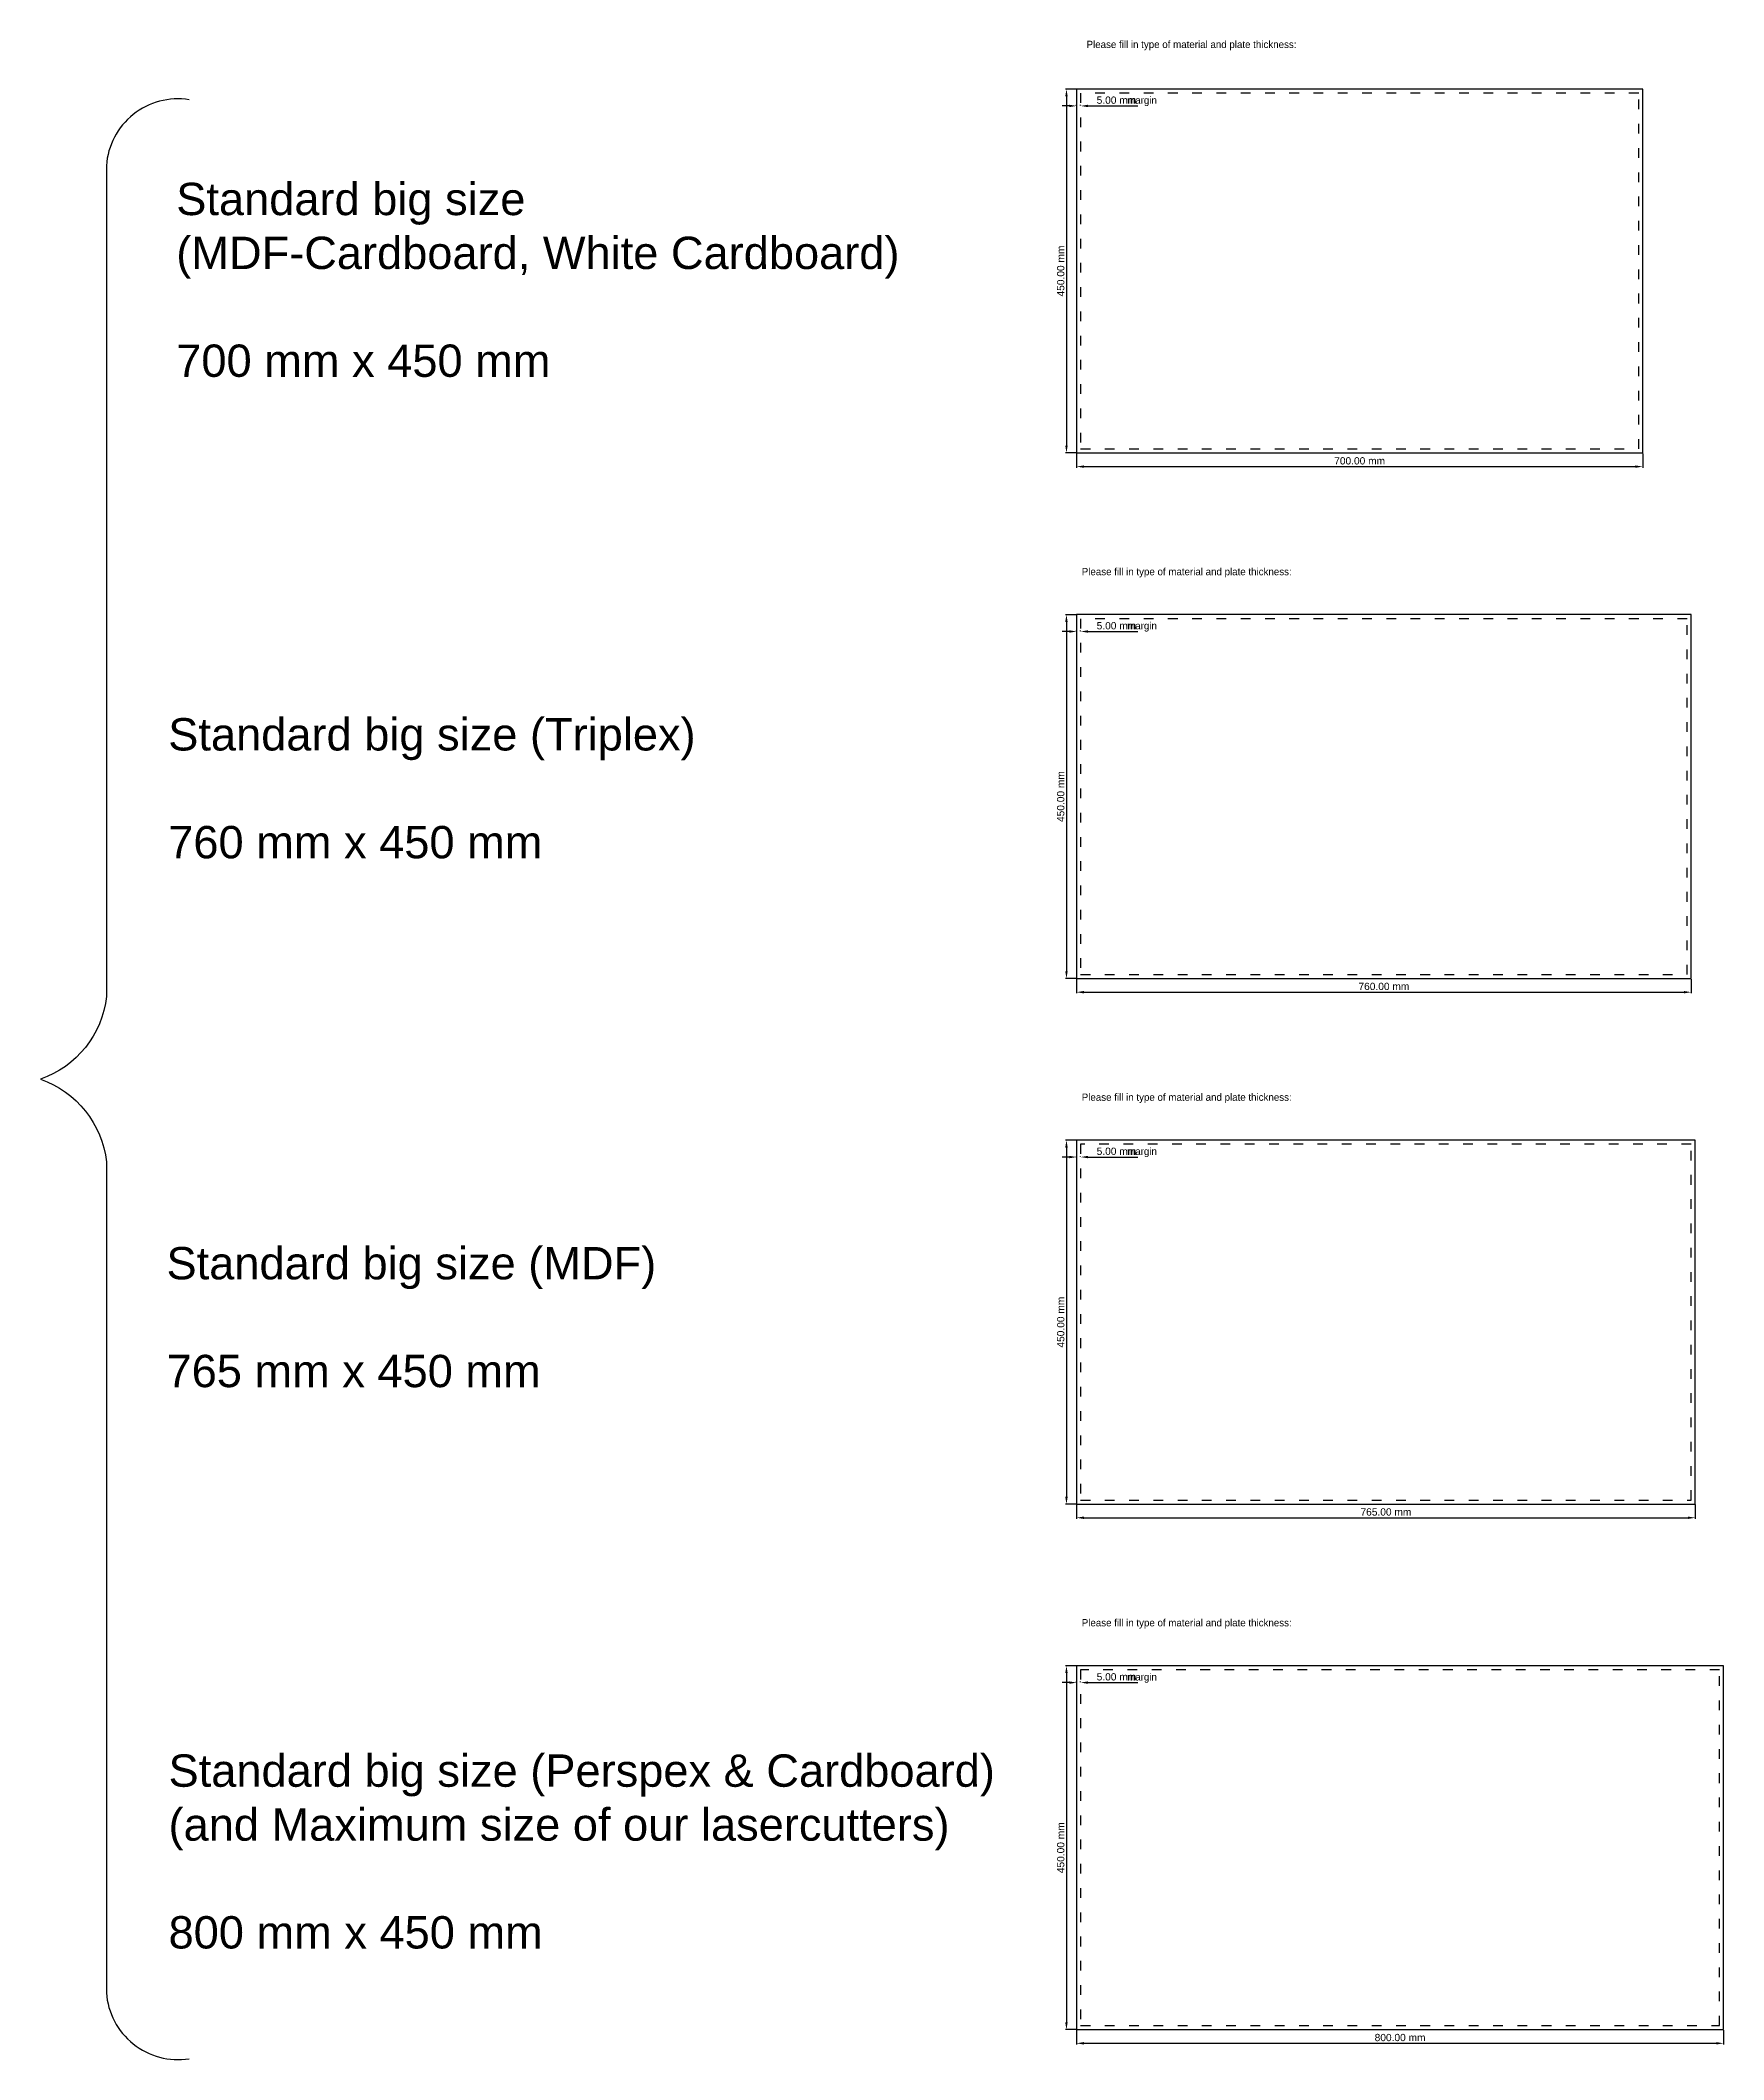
# Model space of a CAD drawing. Header units: millimetres. Extents: x 1134 to 5129, y -2137 to 2987.
# Drawn here: x 2959 to 5041, y -2137 to 360 of the extents above; entities that cross this region are included whole.
import ezdxf

# ---------------------------------------------------------------- set-up
doc = ezdxf.new("R2010")
doc.units = ezdxf.units.MM
doc.linetypes.add('ACAD_ISO03W100', pattern=[30, 12, -18])
doc.layers.add('layout', color=3, linetype='Continuous', true_color=0x00ff00)
doc.styles.add('ARIAL', font='arial.ttf')
doc.dimstyles.new('ARIAL', dxfattribs={"dimtxt": 9, "dimasz": 9, "dimexe": 1.25, "dimexo": 0.625, "dimgap": 2.5, "dimtad": 1, "dimtoh": 1, "dimzin": 1, "dimdsep": 46, "dimtxsty": 'ARIAL', "dimcen": 2.5, "dimadec": 0, "dimazin": 0, "dimtfac": 1, "dimtdec": 4, "dimtix": 1, "dimtofl": 0, "dimtmove": 1, "dimatfit": 3, "dimfxl": 1, "dimtolj": 1, "dimtzin": 1, "dimarcsym": 0})

# ---------------------------------------------------------------- blocks, each defined once
blk = doc.blocks.new('*D9')
at = {"layer": 'Defpoints', "color": 0, "transparency": 16777216}
for p in [(4240.6, -150), (4940.6, -150), (4940.6, -166.9)]:
    blk.add_point(p, dxfattribs=at)
at = {"layer": 'layout', "color": 0, "lineweight": -2, "transparency": 16777216}
for p, q in [((4240.6, -150.6), (4240.6, -168.2)), ((4249.6, -166.9), (4931.6, -166.9)), ((4940.6, -150.6), (4940.6, -168.2))]:
    blk.add_line(p, q, dxfattribs=at)
at = {"layer": 'layout', "color": 0, "transparency": 16777216}
for points in [[(4249.6, -165.4), (4249.6, -168.4), (4240.6, -166.9)], [(4931.6, -168.4), (4931.6, -165.4), (4940.6, -166.9)]]:
    blk.add_solid(points, dxfattribs=at)
at = {"layer": 'layout', "color": 0, "transparency": 16777216, "insert": (4590.6, -159.8), "char_height": 9, "attachment_point": 5, "style": 'ARIAL'}
blk.add_mtext('\\A1;700.00 mm', dxfattribs=at)
blk = doc.blocks.new('*D10')
at = {"layer": 'Defpoints', "color": 0, "transparency": 16777216}
for p in [(4240.6, 300), (4228.1, -150), (4240.6, -150)]:
    blk.add_point(p, dxfattribs=at)
at = {"layer": 'layout', "color": 0, "lineweight": -2, "transparency": 16777216}
for p, q in [((4240, 300), (4226.9, 300)), ((4228.1, 291), (4228.1, -141)), ((4240, -150), (4226.9, -150))]:
    blk.add_line(p, q, dxfattribs=at)
at = {"layer": 'layout', "color": 0, "transparency": 16777216}
for points in [[(4229.6, 291), (4226.6, 291), (4228.1, 300)], [(4226.6, -141), (4229.6, -141), (4228.1, -150)]]:
    blk.add_solid(points, dxfattribs=at)
at = {"layer": 'layout', "color": 0, "transparency": 16777216, "insert": (4221, 75), "char_height": 9, "attachment_point": 5, "rotation": 90, "style": 'ARIAL'}
blk.add_mtext('\\A1;450.00 mm', dxfattribs=at)
blk = doc.blocks.new('*D11')
at = {"layer": 'Defpoints', "color": 0, "transparency": 16777216}
for p in [(4240.6, 279.1), (4245.6, 279.2), (4245.6, 279.1)]:
    blk.add_point(p, dxfattribs=at)
at = {"layer": 'layout', "color": 0, "lineweight": -2, "transparency": 16777216}
for p, q in [((4231.6, 279.2), (4222.6, 279.2)), ((4240.6, 279.8), (4240.6, 280.4)), ((4245.6, 279.8), (4245.6, 280.4)), ((4254.6, 279.2), (4316.2, 279.2))]:
    blk.add_line(p, q, dxfattribs=at)
at = {"layer": 'layout', "color": 0, "transparency": 16777216}
for points in [[(4231.6, 277.7), (4231.6, 280.7), (4240.6, 279.2)], [(4254.6, 280.7), (4254.6, 277.7), (4245.6, 279.2)]]:
    blk.add_solid(points, dxfattribs=at)
at = {"layer": 'layout', "color": 0, "transparency": 16777216, "insert": (4289.9, 286.3), "char_height": 9, "attachment_point": 5, "style": 'ARIAL'}
blk.add_mtext('\\A1;5.00 mm', dxfattribs=at)
blk = doc.blocks.new('*D12')
at = {"layer": 'Defpoints', "color": 0, "transparency": 16777216}
for p in [(4240.6, 279.1), (4245.6, 279.2), (4245.6, 279.1)]:
    blk.add_point(p, dxfattribs=at)
at = {"layer": 'layout', "color": 0, "lineweight": -2, "transparency": 16777216}
for p, q in [((4231.6, 279.2), (4222.6, 279.2)), ((4240.6, 279.8), (4240.6, 280.4)), ((4245.6, 279.8), (4245.6, 280.4)), ((4254.6, 279.2), (4316.2, 279.2))]:
    blk.add_line(p, q, dxfattribs=at)
at = {"layer": 'layout', "color": 0, "transparency": 16777216}
for points in [[(4231.6, 277.7), (4231.6, 280.7), (4240.6, 279.2)], [(4254.6, 280.7), (4254.6, 277.7), (4245.6, 279.2)]]:
    blk.add_solid(points, dxfattribs=at)
at = {"layer": 'layout', "color": 0, "transparency": 16777216, "insert": (4289.9, 286.3), "char_height": 9, "attachment_point": 5, "style": 'ARIAL'}
blk.add_mtext('\\A1;5.00 mm', dxfattribs=at)
blk = doc.blocks.new('*D13')
at = {"layer": 'Defpoints', "color": 0, "transparency": 16777216}
for p in [(4240.6, -2100), (5040.6, -2100), (5040.6, -2116.9)]:
    blk.add_point(p, dxfattribs=at)
at = {"layer": 'layout', "color": 0, "lineweight": -2, "transparency": 16777216}
for p, q in [((4240.6, -2100.6), (4240.6, -2118.2)), ((4249.6, -2116.9), (5031.6, -2116.9)), ((5040.6, -2100.6), (5040.6, -2118.2))]:
    blk.add_line(p, q, dxfattribs=at)
at = {"layer": 'layout', "color": 0, "transparency": 16777216}
for points in [[(4249.6, -2115.4), (4249.6, -2118.4), (4240.6, -2116.9)], [(5031.6, -2118.4), (5031.6, -2115.4), (5040.6, -2116.9)]]:
    blk.add_solid(points, dxfattribs=at)
at = {"layer": 'layout', "color": 0, "transparency": 16777216, "insert": (4640.6, -2109.8), "char_height": 9, "attachment_point": 5, "style": 'ARIAL'}
blk.add_mtext('\\A1;800.00 mm', dxfattribs=at)
blk = doc.blocks.new('*D14')
at = {"layer": 'Defpoints', "color": 0, "transparency": 16777216}
for p in [(4240.6, -1650), (4228.1, -2100), (4240.6, -2100)]:
    blk.add_point(p, dxfattribs=at)
at = {"layer": 'layout', "color": 0, "lineweight": -2, "transparency": 16777216}
for p, q in [((4240, -1650), (4226.9, -1650)), ((4228.1, -1659), (4228.1, -2091)), ((4240, -2100), (4226.9, -2100))]:
    blk.add_line(p, q, dxfattribs=at)
at = {"layer": 'layout', "color": 0, "transparency": 16777216}
for points in [[(4229.6, -1659), (4226.6, -1659), (4228.1, -1650)], [(4226.6, -2091), (4229.6, -2091), (4228.1, -2100)]]:
    blk.add_solid(points, dxfattribs=at)
at = {"layer": 'layout', "color": 0, "transparency": 16777216, "insert": (4221, -1875), "char_height": 9, "attachment_point": 5, "rotation": 90, "style": 'ARIAL'}
blk.add_mtext('\\A1;450.00 mm', dxfattribs=at)
blk = doc.blocks.new('*D15')
at = {"layer": 'Defpoints', "color": 0, "transparency": 16777216}
for p in [(4240.6, -1670.9), (4245.6, -1670.8), (4245.6, -1670.9)]:
    blk.add_point(p, dxfattribs=at)
at = {"layer": 'layout', "color": 0, "lineweight": -2, "transparency": 16777216}
for p, q in [((4231.6, -1670.8), (4222.6, -1670.8)), ((4240.6, -1670.2), (4240.6, -1669.6)), ((4245.6, -1670.2), (4245.6, -1669.6)), ((4254.6, -1670.8), (4316.2, -1670.8))]:
    blk.add_line(p, q, dxfattribs=at)
at = {"layer": 'layout', "color": 0, "transparency": 16777216}
for points in [[(4231.6, -1672.3), (4231.6, -1669.3), (4240.6, -1670.8)], [(4254.6, -1669.3), (4254.6, -1672.3), (4245.6, -1670.8)]]:
    blk.add_solid(points, dxfattribs=at)
at = {"layer": 'layout', "color": 0, "transparency": 16777216, "insert": (4289.9, -1663.7), "char_height": 9, "attachment_point": 5, "style": 'ARIAL'}
blk.add_mtext('\\A1;5.00 mm', dxfattribs=at)
blk = doc.blocks.new('*D16')
at = {"layer": 'Defpoints', "color": 0, "transparency": 16777216}
for p in [(4240.6, -1670.9), (4245.6, -1670.8), (4245.6, -1670.9)]:
    blk.add_point(p, dxfattribs=at)
at = {"layer": 'layout', "color": 0, "lineweight": -2, "transparency": 16777216}
for p, q in [((4231.6, -1670.8), (4222.6, -1670.8)), ((4240.6, -1670.2), (4240.6, -1669.6)), ((4245.6, -1670.2), (4245.6, -1669.6)), ((4254.6, -1670.8), (4316.2, -1670.8))]:
    blk.add_line(p, q, dxfattribs=at)
at = {"layer": 'layout', "color": 0, "transparency": 16777216}
for points in [[(4231.6, -1672.3), (4231.6, -1669.3), (4240.6, -1670.8)], [(4254.6, -1669.3), (4254.6, -1672.3), (4245.6, -1670.8)]]:
    blk.add_solid(points, dxfattribs=at)
at = {"layer": 'layout', "color": 0, "transparency": 16777216, "insert": (4289.9, -1663.7), "char_height": 9, "attachment_point": 5, "style": 'ARIAL'}
blk.add_mtext('\\A1;5.00 mm', dxfattribs=at)
blk = doc.blocks.new('*D17')
at = {"layer": 'Defpoints', "color": 0, "transparency": 16777216}
for p in [(4240.6, -1450), (5005.6, -1450), (5005.6, -1466.9)]:
    blk.add_point(p, dxfattribs=at)
at = {"layer": 'layout', "color": 0, "lineweight": -2, "transparency": 16777216}
for p, q in [((4240.6, -1450.6), (4240.6, -1468.2)), ((4249.6, -1466.9), (4996.6, -1466.9)), ((5005.6, -1450.6), (5005.6, -1468.2))]:
    blk.add_line(p, q, dxfattribs=at)
at = {"layer": 'layout', "color": 0, "transparency": 16777216}
for points in [[(4249.6, -1465.4), (4249.6, -1468.4), (4240.6, -1466.9)], [(4996.6, -1468.4), (4996.6, -1465.4), (5005.6, -1466.9)]]:
    blk.add_solid(points, dxfattribs=at)
at = {"layer": 'layout', "color": 0, "transparency": 16777216, "insert": (4623.1, -1459.8), "char_height": 9, "attachment_point": 5, "style": 'ARIAL'}
blk.add_mtext('\\A1;765.00 mm', dxfattribs=at)
blk = doc.blocks.new('*D18')
at = {"layer": 'Defpoints', "color": 0, "transparency": 16777216}
for p in [(4240.6, -1000), (4228.1, -1450), (4240.6, -1450)]:
    blk.add_point(p, dxfattribs=at)
at = {"layer": 'layout', "color": 0, "lineweight": -2, "transparency": 16777216}
for p, q in [((4240, -1000), (4226.9, -1000)), ((4228.1, -1009), (4228.1, -1441)), ((4240, -1450), (4226.9, -1450))]:
    blk.add_line(p, q, dxfattribs=at)
at = {"layer": 'layout', "color": 0, "transparency": 16777216}
for points in [[(4229.6, -1009), (4226.6, -1009), (4228.1, -1000)], [(4226.6, -1441), (4229.6, -1441), (4228.1, -1450)]]:
    blk.add_solid(points, dxfattribs=at)
at = {"layer": 'layout', "color": 0, "transparency": 16777216, "insert": (4221, -1225), "char_height": 9, "attachment_point": 5, "rotation": 90, "style": 'ARIAL'}
blk.add_mtext('\\A1;450.00 mm', dxfattribs=at)
blk = doc.blocks.new('*D19')
at = {"layer": 'Defpoints', "color": 0, "transparency": 16777216}
for p in [(4240.6, -1020.9), (4245.6, -1020.8), (4245.6, -1020.9)]:
    blk.add_point(p, dxfattribs=at)
at = {"layer": 'layout', "color": 0, "lineweight": -2, "transparency": 16777216}
for p, q in [((4231.6, -1020.8), (4222.6, -1020.8)), ((4240.6, -1020.2), (4240.6, -1019.6)), ((4245.6, -1020.2), (4245.6, -1019.6)), ((4254.6, -1020.8), (4316.2, -1020.8))]:
    blk.add_line(p, q, dxfattribs=at)
at = {"layer": 'layout', "color": 0, "transparency": 16777216}
for points in [[(4231.6, -1022.3), (4231.6, -1019.3), (4240.6, -1020.8)], [(4254.6, -1019.3), (4254.6, -1022.3), (4245.6, -1020.8)]]:
    blk.add_solid(points, dxfattribs=at)
at = {"layer": 'layout', "color": 0, "transparency": 16777216, "insert": (4289.9, -1013.7), "char_height": 9, "attachment_point": 5, "style": 'ARIAL'}
blk.add_mtext('\\A1;5.00 mm', dxfattribs=at)
blk = doc.blocks.new('*D20')
at = {"layer": 'Defpoints', "color": 0, "transparency": 16777216}
for p in [(4240.6, -1020.9), (4245.6, -1020.8), (4245.6, -1020.9)]:
    blk.add_point(p, dxfattribs=at)
at = {"layer": 'layout', "color": 0, "lineweight": -2, "transparency": 16777216}
for p, q in [((4231.6, -1020.8), (4222.6, -1020.8)), ((4240.6, -1020.2), (4240.6, -1019.6)), ((4245.6, -1020.2), (4245.6, -1019.6)), ((4254.6, -1020.8), (4316.2, -1020.8))]:
    blk.add_line(p, q, dxfattribs=at)
at = {"layer": 'layout', "color": 0, "transparency": 16777216}
for points in [[(4231.6, -1022.3), (4231.6, -1019.3), (4240.6, -1020.8)], [(4254.6, -1019.3), (4254.6, -1022.3), (4245.6, -1020.8)]]:
    blk.add_solid(points, dxfattribs=at)
at = {"layer": 'layout', "color": 0, "transparency": 16777216, "insert": (4289.9, -1013.7), "char_height": 9, "attachment_point": 5, "style": 'ARIAL'}
blk.add_mtext('\\A1;5.00 mm', dxfattribs=at)
blk = doc.blocks.new('*D21')
at = {"layer": 'Defpoints', "color": 0, "transparency": 16777216}
for p in [(4240.6, -800), (5000.6, -800), (5000.6, -816.9)]:
    blk.add_point(p, dxfattribs=at)
at = {"layer": 'layout', "color": 0, "lineweight": -2, "transparency": 16777216}
for p, q in [((4240.6, -800.6), (4240.6, -818.2)), ((4249.6, -816.9), (4991.6, -816.9)), ((5000.6, -800.6), (5000.6, -818.2))]:
    blk.add_line(p, q, dxfattribs=at)
at = {"layer": 'layout', "color": 0, "transparency": 16777216}
for points in [[(4249.6, -815.4), (4249.6, -818.4), (4240.6, -816.9)], [(4991.6, -818.4), (4991.6, -815.4), (5000.6, -816.9)]]:
    blk.add_solid(points, dxfattribs=at)
at = {"layer": 'layout', "color": 0, "transparency": 16777216, "insert": (4620.6, -809.8), "char_height": 9, "attachment_point": 5, "style": 'ARIAL'}
blk.add_mtext('\\A1;760.00 mm', dxfattribs=at)
blk = doc.blocks.new('*D22')
at = {"layer": 'Defpoints', "color": 0, "transparency": 16777216}
for p in [(4240.6, -350), (4228.1, -800), (4240.6, -800)]:
    blk.add_point(p, dxfattribs=at)
at = {"layer": 'layout', "color": 0, "lineweight": -2, "transparency": 16777216}
for p, q in [((4240, -350), (4226.9, -350)), ((4228.1, -359), (4228.1, -791)), ((4240, -800), (4226.9, -800))]:
    blk.add_line(p, q, dxfattribs=at)
at = {"layer": 'layout', "color": 0, "transparency": 16777216}
for points in [[(4229.6, -359), (4226.6, -359), (4228.1, -350)], [(4226.6, -791), (4229.6, -791), (4228.1, -800)]]:
    blk.add_solid(points, dxfattribs=at)
at = {"layer": 'layout', "color": 0, "transparency": 16777216, "insert": (4221, -575), "char_height": 9, "attachment_point": 5, "rotation": 90, "style": 'ARIAL'}
blk.add_mtext('\\A1;450.00 mm', dxfattribs=at)
blk = doc.blocks.new('*D23')
at = {"layer": 'Defpoints', "color": 0, "transparency": 16777216}
for p in [(4240.6, -370.9), (4245.6, -370.8), (4245.6, -370.9)]:
    blk.add_point(p, dxfattribs=at)
at = {"layer": 'layout', "color": 0, "lineweight": -2, "transparency": 16777216}
for p, q in [((4231.6, -370.8), (4222.6, -370.8)), ((4240.6, -370.2), (4240.6, -369.6)), ((4245.6, -370.2), (4245.6, -369.6)), ((4254.6, -370.8), (4316.2, -370.8))]:
    blk.add_line(p, q, dxfattribs=at)
at = {"layer": 'layout', "color": 0, "transparency": 16777216}
for points in [[(4231.6, -372.3), (4231.6, -369.3), (4240.6, -370.8)], [(4254.6, -369.3), (4254.6, -372.3), (4245.6, -370.8)]]:
    blk.add_solid(points, dxfattribs=at)
at = {"layer": 'layout', "color": 0, "transparency": 16777216, "insert": (4289.9, -363.7), "char_height": 9, "attachment_point": 5, "style": 'ARIAL'}
blk.add_mtext('\\A1;5.00 mm', dxfattribs=at)
blk = doc.blocks.new('*D24')
at = {"layer": 'Defpoints', "color": 0, "transparency": 16777216}
for p in [(4240.6, -370.9), (4245.6, -370.8), (4245.6, -370.9)]:
    blk.add_point(p, dxfattribs=at)
at = {"layer": 'layout', "color": 0, "lineweight": -2, "transparency": 16777216}
for p, q in [((4231.6, -370.8), (4222.6, -370.8)), ((4240.6, -370.2), (4240.6, -369.6)), ((4245.6, -370.2), (4245.6, -369.6)), ((4254.6, -370.8), (4316.2, -370.8))]:
    blk.add_line(p, q, dxfattribs=at)
at = {"layer": 'layout', "color": 0, "transparency": 16777216}
for points in [[(4231.6, -372.3), (4231.6, -369.3), (4240.6, -370.8)], [(4254.6, -369.3), (4254.6, -372.3), (4245.6, -370.8)]]:
    blk.add_solid(points, dxfattribs=at)
at = {"layer": 'layout', "color": 0, "transparency": 16777216, "insert": (4289.9, -363.7), "char_height": 9, "attachment_point": 5, "style": 'ARIAL'}
blk.add_mtext('\\A1;5.00 mm', dxfattribs=at)

msp = doc.modelspace()

# ---------------------------------------------------------------- linework, layer by layer
at = {"layer": 'layout'}
for p, q in [((3041.072, 205.27), (3041.072, -822.315)), ((3041.072, -1026.75), (3041.072, -2054.334))]:
    msp.add_line(p, q, dxfattribs=at)
for points in [[(4240.619, -149.977), (4940.619, -149.977), (4940.619, 300.023), (4240.619, 300.023)], [(4240.619, -799.977), (5000.619, -799.977), (5000.619, -349.977), (4240.619, -349.977)], [(4240.619, -1449.977), (5005.619, -1449.977), (5005.619, -999.977), (4240.619, -999.977)], [(4240.619, -2099.977), (5040.619, -2099.977), (5040.619, -1649.977), (4240.619, -1649.977)]]:
    msp.add_lwpolyline(points, close=True, dxfattribs=at)
at = {"layer": 'layout', "linetype": 'ACAD_ISO03W100'}
for points in [[(4245.619, -144.977), (4935.619, -144.977), (4935.619, 295.023), (4245.619, 295.023)], [(4245.619, -794.977), (4995.619, -794.977), (4995.619, -354.977), (4245.619, -354.977)], [(4245.619, -1444.977), (5000.619, -1444.977), (5000.619, -1004.977), (4245.619, -1004.977)], [(4245.619, -2094.977), (5035.619, -2094.977), (5035.619, -1654.977), (4245.619, -1654.977)]]:
    msp.add_lwpolyline(points, close=True, dxfattribs=at)
at = {"layer": 'layout'}
for centre, start, end in [((3129.523, 199.352), 81.066292, 176.172745), ((3129.523, -2048.417), 183.827255, 278.933708)]:
    msp.add_arc(centre, 88.649, start, end, dxfattribs=at)
at = {"layer": 'layout', "extrusion": (0, 0, -1)}
for centre, start, end in [((-2919.137, -808.632), 186.40278, 250.836258), ((-2919.137, -1040.433), 109.163742, 173.59722)]:
    msp.add_arc(centre, 122.7, start, end, dxfattribs=at)

# ---------------------------------------------------------------- texts
at = {"layer": 'layout', "attachment_point": 1}
for s, insert, char_height, width in [('Please fill in type of material and plate thickness:', (4252.938, 359.781), 9, 555.16304), ('margin', (4303.123, 290.794), 9, 92.73913), ('{\\fArial;Standard big size}\\P{\\fArial;(MDF-Cardboard, White Cardboard)}\\P\\P{\\fArial;700 mm x 450 mm}', (3127.412, 184.157), 40, 1854.34783), ('Please fill in type of material and plate thickness:', (4247.012, -292.246), 9, 555.16304), ('margin', (4303.123, -359.206), 9, 92.73913), ('{\\fArial;Standard big size (Triplex)}\\P\\P{\\fArial;760 mm x 450 mm}', (3117.48, -477.972), 40, 1373.04348), ('Please fill in type of material and plate thickness:', (4247.012, -942.246), 9, 555.16304), ('margin', (4303.123, -1009.206), 9, 92.73913), ('{\\fArial;Standard big size (MDF)}\\P\\P{\\fArial;765 mm x 450 mm}', (3115.36, -1132.052), 40, 1280.43478), ('Please fill in type of material and plate thickness:', (4247.012, -1592.246), 9, 555.16304), ('margin', (4303.123, -1659.206), 9, 92.73913), ('{\\fArial;Standard big size (Perspex & Cardboard)}\\P{\\fArial;(and Maximum size of our lasercutters)}\\P\\P{\\fArial;800 mm x 450 mm}', (3117.867, -1759.602), 40, 2108.26087)]:
    msp.add_mtext(s, dxfattribs=dict(at, insert=insert, char_height=char_height, width=width))

# ---------------------------------------------------------------- dimensions: what is measured, and where the dimension line sits
at = {"layer": 'layout'}
for base, p1, p2, angle, picture, middle in [((4228.134, -149.977), (4240.619, 300.023), (4240.619, -149.977), 90, '*D10', (4221.04, 75.023)), ((4940.619, -166.93), (4240.619, -149.977), (4940.619, -149.977), 180, '*D9', (4590.619, -159.836)), ((4228.134, -799.977), (4240.619, -349.977), (4240.619, -799.977), 90, '*D22', (4221.04, -574.977)), ((5000.619, -816.93), (4240.619, -799.977), (5000.619, -799.977), 180, '*D21', (4620.619, -809.836)), ((4228.134, -1449.977), (4240.619, -999.977), (4240.619, -1449.977), 90, '*D18', (4221.04, -1224.977)), ((5005.619, -1466.93), (4240.619, -1449.977), (5005.619, -1449.977), 180, '*D17', (4623.119, -1459.836)), ((4228.134, -2099.977), (4240.619, -1649.977), (4240.619, -2099.977), 90, '*D14', (4221.04, -1874.977)), ((5040.619, -2116.93), (4240.619, -2099.977), (5040.619, -2099.977), 180, '*D13', (4640.619, -2109.836))]:
    dim = msp.add_linear_dim(base=base, p1=p1, p2=p2, angle=angle, text='<> mm', dimstyle='ARIAL', override={"dimscale": 1, "dimtxt": 9, "dimasz": 9, "dimexe": 1.25, "dimexo": 0.625, "dimgap": 2.5, "dimtad": 1, "dimtih": 0, "dimtoh": 0, "dimdec": 2, "dimlfac": 1, "dimzin": 1, "dimtxsty": 'ARIAL', "dimsah": 0, "dimcen": 2.5, "dimazin": 1, "dimtix": 0, "dimtmove": 0, "dimtzin": 1}, dxfattribs=at)
    dim.commit()
    dim.dimension.update_dxf_attribs({"geometry": picture, "text_midpoint": middle})
for base, p1, p2, picture, middle in [((4245.619, 279.161), (4240.619, 279.145), (4245.619, 279.145), '*D11', (4289.893, 286.255)), ((4245.619, 279.161), (4240.619, 279.145), (4245.619, 279.145), '*D12', (4289.893, 286.255)), ((4245.619, -370.839), (4240.619, -370.855), (4245.619, -370.855), '*D23', (4289.893, -363.745)), ((4245.619, -370.839), (4240.619, -370.855), (4245.619, -370.855), '*D24', (4289.893, -363.745)), ((4245.619, -1020.839), (4240.619, -1020.855), (4245.619, -1020.855), '*D19', (4289.893, -1013.745)), ((4245.619, -1020.839), (4240.619, -1020.855), (4245.619, -1020.855), '*D20', (4289.893, -1013.745)), ((4245.619, -1670.839), (4240.619, -1670.855), (4245.619, -1670.855), '*D15', (4289.893, -1663.745)), ((4245.619, -1670.839), (4240.619, -1670.855), (4245.619, -1670.855), '*D16', (4289.893, -1663.745))]:
    dim = msp.add_linear_dim(base=base, p1=p1, p2=p2, text='<> mm', dimstyle='ARIAL', override={"dimscale": 1, "dimtxt": 9, "dimasz": 9, "dimexe": 1.25, "dimexo": 0.625, "dimgap": 2.5, "dimtad": 1, "dimtih": 0, "dimtoh": 0, "dimdec": 2, "dimlfac": 1, "dimzin": 1, "dimtxsty": 'ARIAL', "dimsah": 0, "dimcen": 2.5, "dimazin": 1, "dimtix": 0, "dimtmove": 0, "dimtzin": 1}, dxfattribs=at)
    dim.commit()
    dim.dimension.update_dxf_attribs({"geometry": picture, "text_midpoint": middle})

doc.saveas('drawing.dxf')
